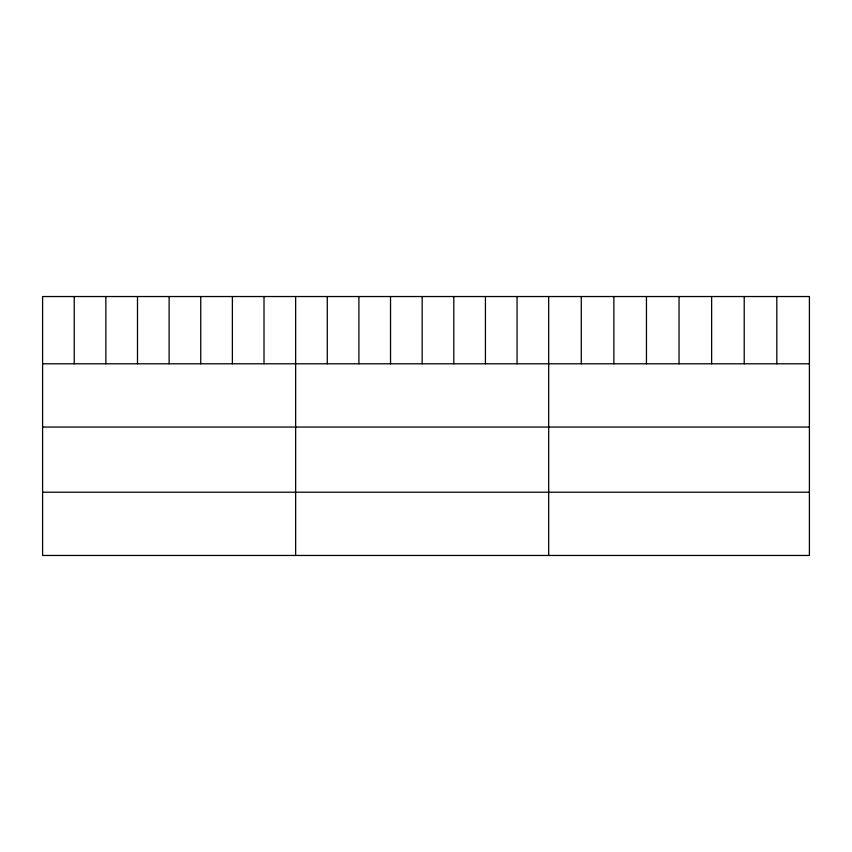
<?xml version="1.0" encoding="UTF-8"?>
<svg xmlns="http://www.w3.org/2000/svg" width="852" height="852" viewBox="0 0 852 852"><rect width="100%" height="100%" fill="white"/><g stroke="black" fill="none" stroke-linecap="round" stroke-linejoin="round"><path stroke-width="1.28" d="M809.4 363.793L809.4 555.461L42.6 555.461L42.6 296.539L809.4 296.539L809.4 363.793L42.6 363.793M42.6 427.044L809.4 427.044M42.6 492.211L809.4 492.211M776.811 296.539L776.811 363.793M744.222 296.539L744.222 363.793M711.633 296.539L711.633 363.793M679.044 296.539L679.044 363.793M646.455 296.539L646.455 363.793M613.866 296.539L613.866 363.793M581.277 296.539L581.277 363.793M548.688 296.539L548.688 555.461M517.058 296.539L517.058 363.793M485.427 296.539L485.427 363.793M453.796 296.539L453.796 363.793M422.166 296.539L422.166 363.793M390.535 296.539L390.535 363.793M358.905 296.539L358.905 363.793M327.274 296.539L327.274 363.793M295.644 296.539L295.644 555.461M264.013 296.539L264.013 363.793M232.383 296.539L232.383 363.793M200.752 296.539L200.752 363.793M169.122 296.539L169.122 363.793M137.491 296.539L137.491 363.793M105.861 296.539L105.861 363.793M74.231 296.539L74.231 363.793"/></g></svg>
